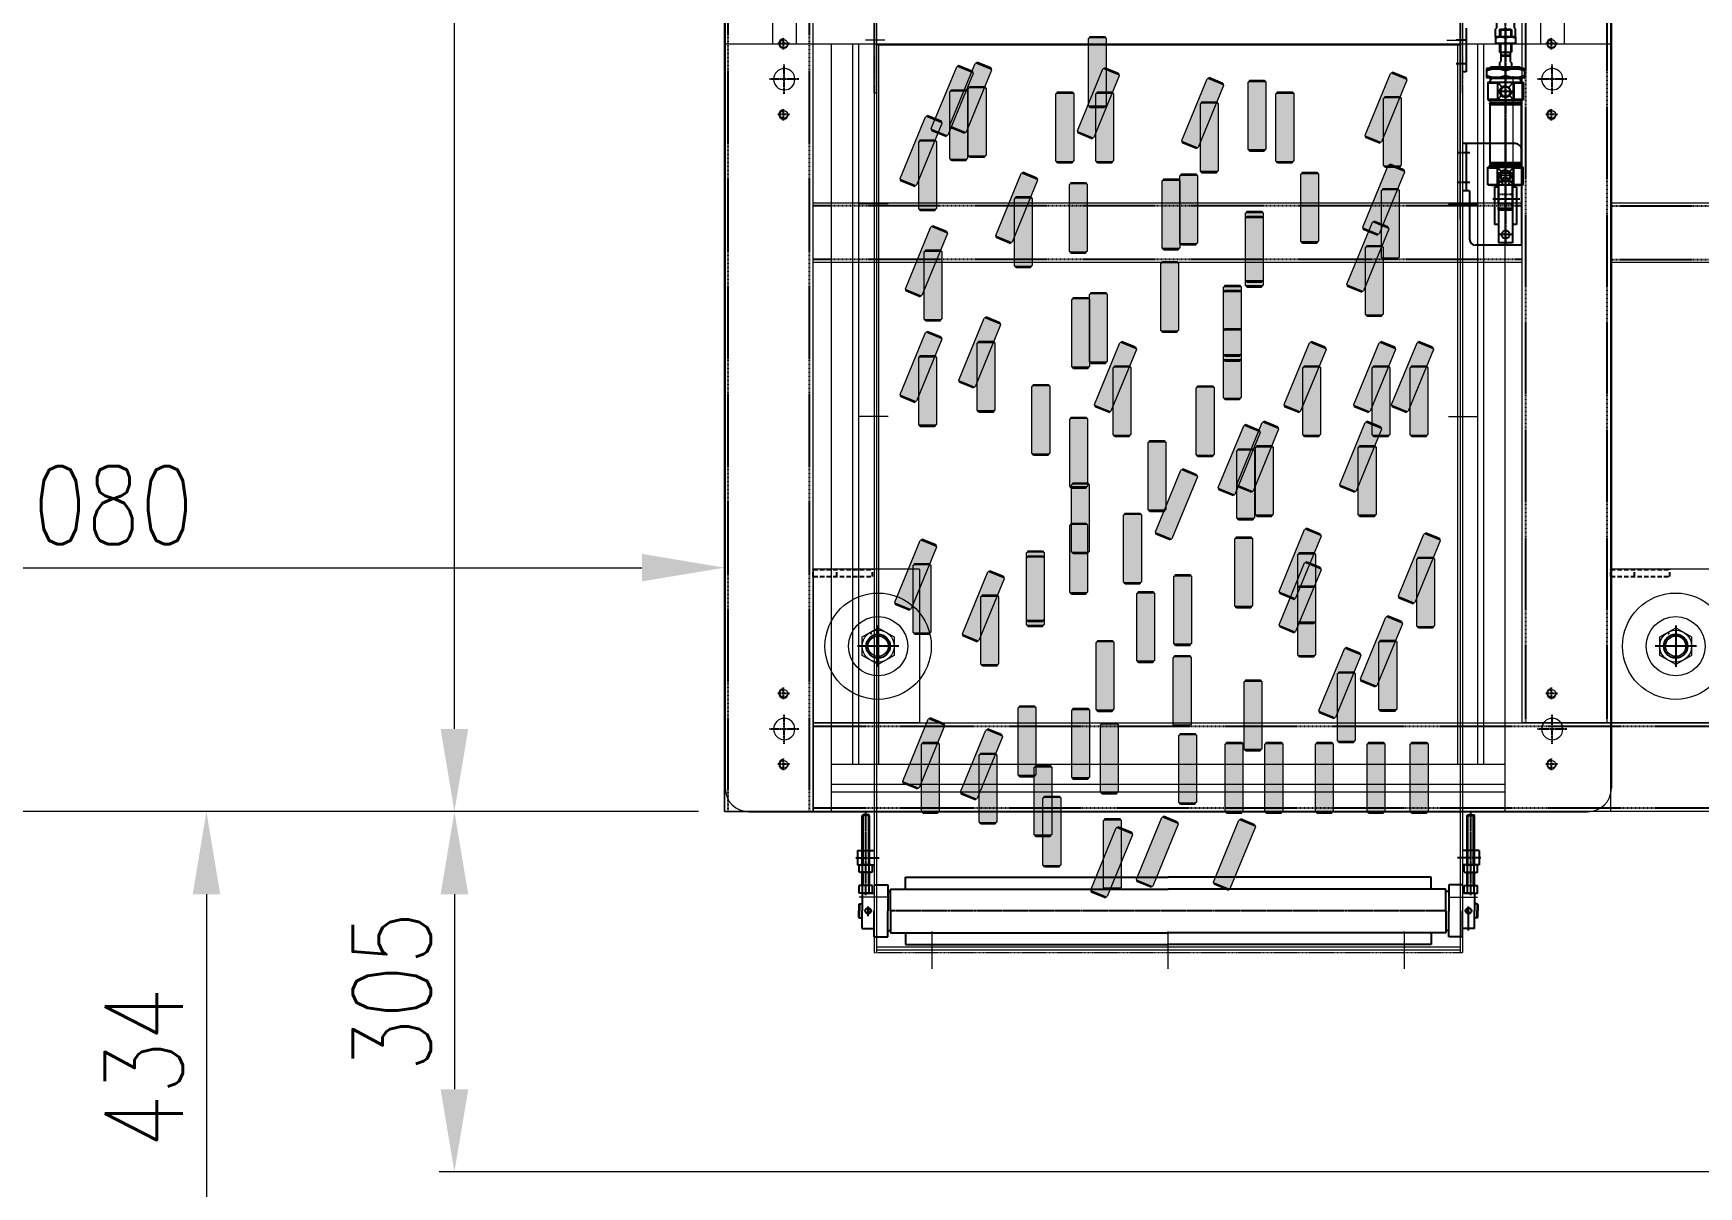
# Model space of a CAD drawing. Header units: millimetres. Extents: x -32759 to 129432, y 390 to 54305.
# Drawn here: x 9892 to 11302, y 23069 to 24046 of the extents above; entities that cross this region are included whole.
import ezdxf

# ---------------------------------------------------------------- set-up
doc = ezdxf.new("R2010")
doc.units = ezdxf.units.MM
for name, pattern in [('AM_ISO08W050', [18, 12, -1.5, 3, -1.5]), ('CENTER', [2, 1.25, -0.25, 0.25, -0.25]), ('HIDDEN', [0.375, 0.25, -0.125])]:
    doc.linetypes.add(name, pattern=pattern)
for name, color, linetype in [('3', 5, 'Continuous'), ('A', 232, 'Continuous'), ('BOM-UDEF', 3, 'Continuous'), ('CL', 1, 'CENTER'), ('H', 2, 'HIDDEN'), ('HL', 2, 'HIDDEN'), ('RD', 5, 'Continuous')]:
    doc.layers.add(name, color=color, linetype=linetype)
doc.layers.add('_BODY', color=7, linetype='Continuous', lineweight=13)
doc.styles.add('ROAMNS', font='romans.shx', dxfattribs={"width": 0.8, "bigfont": 'whgtxt.shx'})
doc.styles.get("Standard").update_dxf_attribs({"font": 'arial.ttf'})
doc.dimstyles.new('20 작은 한덕_도면칫수', dxfattribs={"dimscale": 20, "dimtxt": 3.3, "dimasz": 3.5, "dimexe": 0.65, "dimexo": 1.25, "dimgap": 1, "dimtad": 1, "dimdec": 0, "dimdsep": 46, "dimtxsty": 'ROAMNS', "dimcen": 0, "dimclrd": 7, "dimclre": 7, "dimclrt": 2, "dimadec": 0, "dimazin": 2, "dimtp": 0.1, "dimtm": 0.1, "dimtfac": 0.71, "dimtdec": 0, "dimtmove": 0, "dimatfit": 3, "dimfxl": 1, "dimlwd": -1, "dimlwe": -1, "dimarcsym": 1})
doc.dimstyles.new('AM_ISO$0', dxfattribs={"dimtxt": 3.5, "dimasz": 3.5, "dimexe": 1, "dimexo": 1, "dimgap": 1.5, "dimtad": 1, "dimdsep": 46, "dimtxsty": 'Standard', "dimcen": 0, "dimclrd": 256, "dimclre": 256, "dimclrt": 2, "dimadec": 0, "dimazin": 2, "dimtp": 0.1, "dimtm": 0.1, "dimtfac": 0.71, "dimtdec": 3, "dimtmove": 0, "dimatfit": 3, "dimfxl": 1, "dimlwd": -1, "dimlwe": -1, "dimarcsym": 1})

# ---------------------------------------------------------------- blocks, each defined once
blk = doc.blocks.new('*D1577')
at = {"color": 7, "linetype": 'ByBlock', "transparency": 16777216}
for p, q in [((258796.3, 136106.9), (258579.6, 136106.9)), ((258592.6, 136036.9), (258592.6, 135871.9)), ((260446.3, 135801.9), (258579.6, 135801.9))]:
    blk.add_line(p, q, dxfattribs=at)
at = {"color": 7, "transparency": 16777216}
for points in [[(258580.9, 136036.9), (258604.3, 136036.9), (258592.6, 136106.9)], [(258580.9, 135871.9), (258604.3, 135871.9), (258592.6, 135801.9)]]:
    blk.add_solid(points, dxfattribs=at)
at = {"layer": 'Defpoints', "color": 0, "transparency": 16777216}
for p in [(258821.3, 136106.9), (258592.6, 135801.9), (260471.3, 135801.9)]:
    blk.add_point(p, dxfattribs=at)
at = {"color": 2, "transparency": 16777216, "insert": (258539.6, 135954.4), "char_height": 66, "attachment_point": 5, "rotation": 90, "style": 'ROAMNS'}
blk.add_mtext('305', dxfattribs=at)
blk = doc.blocks.new('r6urtwtw')
at = {"ltscale": 0.5}
for p, q in [((208348.3, 30972.4), (205988.3, 30972.4)), ((205988.3, 30972.4), (205988.3, 30897.4)), ((205988.3, 30897.4), (208348.3, 30897.4))]:
    blk.add_line(p, q, dxfattribs=at)
at = {"layer": 'HL', "ltscale": 3}
for p, q in [((205988.3, 30969.4), (208348.3, 30969.4)), ((205988.3, 30900.4), (208348.3, 30900.4))]:
    blk.add_line(p, q, dxfattribs=at)
blk = doc.blocks.new('rtuyawda')
at = {"ltscale": 0.5}
for p, q in [((202390.4, 31563.9), (202390.4, 31638.9)), ((202390.4, 31638.9), (204600.4, 31638.9)), ((204600.4, 31563.9), (202390.4, 31563.9))]:
    blk.add_line(p, q, dxfattribs=at)
at = {"layer": 'HL', "ltscale": 3}
for p, q in [((202390.4, 31635.9), (204600.4, 31635.9)), ((202390.4, 31566.9), (204600.4, 31566.9))]:
    blk.add_line(p, q, dxfattribs=at)
blk = doc.blocks.new('teewt')
at = {"ltscale": 0.5}
for p, q in [((202240.4, 31739.6), (203815.4, 31739.6)), ((203815.4, 31664.6), (203815.4, 31739.6)), ((203815.4, 31664.6), (202240.4, 31664.6))]:
    blk.add_line(p, q, dxfattribs=at)
at = {"layer": 'HL', "ltscale": 3}
for p, q in [((202240.4, 31736.6), (203815.4, 31736.6)), ((202240.4, 31667.6), (203815.4, 31667.6))]:
    blk.add_line(p, q, dxfattribs=at)
blk = doc.blocks.new('5ysrgsds')
at = {"color": 1, "linetype": 'AM_ISO08W050'}
for p, q in [((32769.2, -91740.6), (32769.2, -91764.6)), ((32757.2, -91752.6), (32781.2, -91752.6))]:
    blk.add_line(p, q, dxfattribs=at)
at = {"color": 3}
blk.add_circle((32769.2, -91752.6), 8.65, dxfattribs=at)
at = {"color": 1}
blk.add_arc((32769.2, -91752.6), 10, 270, 180, dxfattribs=at)
blk = doc.blocks.new('turwt')
at = {"color": 3}
for p, q in [((209511.7, 17710.9), (209421.7, 17710.9)), ((209421.7, 17710.9), (209421.7, 17580.9)), ((209511.7, 17710.9), (209511.7, 17580.9)), ((209511.7, 17580.9), (209421.7, 17580.9))]:
    blk.add_line(p, q, dxfattribs=at)
blk.add_blockref('5ysrgsds', (176707.5, 109398.5), dxfattribs=at)
blk = doc.blocks.new('6erwt')
at = {"layer": 'H', "ltscale": 15}
for p, q in [((209895, 17670.6), (209895, 17676.6)), ((209895, 17676.6), (209945, 17676.6)), ((209915, 17670.6), (209915, 17676.6)), ((209945, 17670.6), (209945, 17676.6)), ((209895, 17670.6), (209945, 17670.6))]:
    blk.add_line(p, q, dxfattribs=at)
blk = doc.blocks.new('HS_BOM', base_point=(-3113.6, 16316.3))
at = {"layer": 'BOM-UDEF'}
blk.add_circle((-3113.6, 16316.3), 0.25, dxfattribs=at)
blk = doc.blocks.new('rtwewqq')
for p, q in [((210379.6, 17407.1), (210387.4, 17420.6)), ((210387.4, 17420.6), (210403, 17420.6)), ((210403, 17420.6), (210410.8, 17407.1)), ((210387.4, 17393.6), (210379.6, 17407.1)), ((210403, 17393.6), (210387.4, 17393.6)), ((210410.8, 17407.1), (210403, 17393.6))]:
    blk.add_line(p, q)
for radius in [45, 25, 13.5, 8.56]:
    blk.add_circle((210395.2, 17407.1), radius)
at = {"layer": 'CL'}
for p, q in [((210395.2, 17389.5), (210395.2, 17424.6)), ((210412.8, 17407.1), (210377.6, 17407.1))]:
    blk.add_line(p, q, dxfattribs=at)
at = {"layer": 'RD'}
blk.add_circle((210395.2, 17407.1), 10, dxfattribs=at)
at = {"layer": 'BOM-UDEF', "extrusion": (0, 0, -1), "zscale": -1, "rotation": 89.98150622363191}
blk.add_blockref('HS_BOM', (-210406, 17413.1), dxfattribs=at)
blk = doc.blocks.new('rtyewe')
at = {"color": 0, "rotation": 270}
for name, p in [('turwt', (193448.5, 226883.7)), ('6erwt', (193482.7, 227357))]:
    blk.add_blockref(name, p, dxfattribs=at)
at = {"color": 0}
blk.add_blockref('rtwewqq', (699.1, 0), dxfattribs=at)
blk = doc.blocks.new('6WRR')
at = {"ltscale": 0.5}
for p, q in [((212221.5, 14888.7), (211796.5, 14888.7)), ((211796.5, 14888.7), (211796.5, 14838.7)), ((212221.5, 14888.7), (212221.5, 14838.7)), ((211796.5, 14838.7), (212221.5, 14838.7))]:
    blk.add_line(p, q, dxfattribs=at)
at = {"layer": 'HL', "ltscale": 3}
for p, q in [((211796.5, 14886.4), (212221.5, 14886.4)), ((211796.5, 14841), (212221.5, 14841))]:
    blk.add_line(p, q, dxfattribs=at)
blk = doc.blocks.new('673235235')
at = {"ltscale": 0.5}
for p, q in [((214856.5, 14888.7), (214256.5, 14888.7)), ((214256.5, 14888.7), (214256.5, 14838.7)), ((214856.5, 14888.7), (214856.5, 14838.7)), ((214256.5, 14838.7), (214856.5, 14838.7))]:
    blk.add_line(p, q, dxfattribs=at)
at = {"layer": 'HL', "ltscale": 3}
for p, q in [((214256.5, 14886.4), (214856.5, 14886.4)), ((214256.5, 14841), (214856.5, 14841))]:
    blk.add_line(p, q, dxfattribs=at)
blk = doc.blocks.new('78544')
at = {"color": 0}
for name, p in [('r6urtwtw', (-16069, -6753.3)), ('rtyewe', (-21035, 6682)), ('rtuyawda', (-12396.1, -8094.9)), ('rtyewe', (-21035, 6007))]:
    blk.add_blockref(name, p, dxfattribs=at)
at = {"color": 0, "rotation": 90}
blk.add_blockref('teewt', (221658.9, -179671.3), dxfattribs=at)
for name, p, rotation in [('673235235', (205273, -190712.5), 90), ('6WRR', (175545.6, 235265.6), 270)]:
    blk.add_blockref(name, p, dxfattribs=dict(rotation=rotation))
blk = doc.blocks.new('erthr')
at = {"ltscale": 0.5}
blk.add_circle((295431.2, 20365.3), 3.32, dxfattribs=at)
at = {"color": 1, "ltscale": 0.5}
blk.add_arc((295431.2, 20365.3), 4, 270, 180, dxfattribs=at)
at = {"layer": 'CL', "ltscale": 0.5}
for p, q in [((295431.2, 20370.3), (295431.2, 20360.3)), ((295426.2, 20365.3), (295436.2, 20365.3))]:
    blk.add_line(p, q, dxfattribs=at)
blk = doc.blocks.new('RUSEERT')
at = {"ltscale": 0.5}
for p, q in [((202240.4, 24105.6), (202240.4, 24855.6)), ((202240.4, 24855.6), (203760.4, 24855.6)), ((203760.4, 24105.6), (203760.4, 24855.6)), ((202240.4, 24105.6), (203760.4, 24105.6))]:
    blk.add_line(p, q, dxfattribs=at)
at = {"rotation": 90}
for p in [(222645.7, -270625.5), (222705.7, -270625.5), (223195.7, -270625.5), (223255.7, -270625.5), (223995.7, -270625.5), (224055.7, -270625.5), (222645.7, -271275.5), (222705.7, -271275.5), (223195.7, -271275.5), (223255.7, -271275.5), (223995.7, -271275.5), (224055.7, -271275.5)]:
    blk.add_blockref('erthr', p, dxfattribs=at)
blk = doc.blocks.new('57ERWE')
blk.add_blockref('RUSEERT', (0, 0))
blk = doc.blocks.new('yuorturu')
at = {"ltscale": 0.5}
blk.add_circle((367214.6, 40321.1), 9, dxfattribs=at)
at = {"layer": 'CL', "ltscale": 0.5}
for p, q in [((367214.6, 40333.6), (367214.6, 40308.7)), ((367202.1, 40321.1), (367227, 40321.1))]:
    blk.add_line(p, q, dxfattribs=at)
blk = doc.blocks.new('QWNFD')
at = {"ltscale": 0.1, "true_color": 0x6c0707}
h = blk.add_hatch(color=16, dxfattribs=at)
h.dxf.hatch_style = 1
h.paths.add_polyline_path([(15918.7, 10675.6), (15917, 10674.2), (15917, 10662), (15918.7, 10660.6)])
h = blk.add_hatch(color=16, dxfattribs=at)
h.dxf.hatch_style = 1
h.paths.add_polyline_path([(15975.3, 10660.6), (15975.3, 10675.6), (15918.7, 10675.6), (15918.7, 10660.6)])
h = blk.add_hatch(color=16, dxfattribs=at)
h.dxf.hatch_style = 1
h.paths.add_polyline_path([(15975.3, 10660.6), (15977, 10662), (15977, 10674.2), (15975.3, 10675.6)])
at = {"color": 1, "ltscale": 0.1}
for p, q in [((15917, 10674.2), (15918.7, 10675.6)), ((15917, 10662), (15917, 10674.2)), ((15918.7, 10675.6), (15975.3, 10675.6)), ((15977, 10674.2), (15975.3, 10675.6)), ((15977, 10662), (15977, 10674.2)), ((15917, 10662), (15918.7, 10660.6)), ((15975.3, 10660.6), (15918.7, 10660.6)), ((15977, 10662), (15975.3, 10660.6))]:
    blk.add_line(p, q, dxfattribs=at)
blk = doc.blocks.new('A$C756A3D8F')
at = {"layer": 'A', "color": 7, "linetype": 'CENTER'}
for p, q in [((0, 5.8), (70.5, 5.8)), ((18.6, 5.8), (26.4, 5.8))]:
    blk.add_line(p, q, dxfattribs=at)
at = {"layer": 'A', "color": 7, "linetype": 'ByBlock'}
for p, q in [((1.7, 10.1), (1.7, 1.4)), ((2.1, 11.5), (8.1, 11.5)), ((2.1, 8.7), (8.1, 8.7)), ((2.1, 2.9), (8.1, 2.9)), ((8.1, 11.5), (8.1, 0)), ((8.1, 8.8), (19.3, 8.8)), ((8.1, 2.8), (19.3, 2.8)), ((19.3, 10.1), (19.3, 1.4)), ((19.7, 11.5), (25.3, 11.5)), ((19.7, 8.7), (25.3, 8.7)), ((19.7, 2.9), (25.3, 2.9)), ((25.7, 10.1), (25.7, 1.4)), ((25.7, 8.8), (67.5, 8.8)), ((25.7, 8.7), (25.7, 8.7)), ((25.7, 2.9), (25.7, 2.9)), ((25.7, 2.8), (67.5, 2.8)), ((67.5, 8.8), (67.5, 2.8)), ((67.5, 8.8), (68.1, 8.2)), ((68.1, 3.4), (67.5, 2.8)), ((68.1, 8.2), (68.1, 3.4)), ((2.1, 0), (8.1, 0)), ((19.7, 0), (25.3, 0))]:
    blk.add_line(p, q, dxfattribs=at)
at = {"layer": 'A', "color": 1, "linetype": 'ByBlock'}
for p, q in [((8.1, 8.2), (19.3, 8.2)), ((8.1, 3.4), (19.3, 3.4)), ((25.7, 8.2), (68.1, 8.2)), ((25.7, 3.4), (68.1, 3.4))]:
    blk.add_line(p, q, dxfattribs=at)
at = {"layer": 'A', "color": 7, "linetype": 'ByBlock'}
for centre, radius, start, end in [((4.4, 10.1), 2.71, 147.8547, 212.1453), ((11.9, 5.8), 10.2, 163.6048, 196.3952), ((4.4, 1.4), 2.71, 147.8547, 212.1453), ((22, 10.1), 2.71, 147.8547, 212.1453), ((29.5, 5.8), 10.2, 163.6048, 196.3952), ((22, 1.4), 2.71, 147.8547, 212.1453), ((23, 10.1), 2.71, 327.8547, 32.1453), ((15.5, 5.8), 10.2, 343.6048, 16.3952), ((23, 1.4), 2.71, 327.8547, 32.1453)]:
    blk.add_arc(centre, radius, start, end, dxfattribs=at)
blk = doc.blocks.new('A$C62B8661E')
at = {"layer": 'A', "color": 7, "linetype": 'ByBlock'}
for p, q in [((5, 18.7), (11.5, 18.7)), ((5, 1.7), (5, 18.7)), ((11.5, 18.7), (11.5, 18.7)), ((12.5, 17.7), (35, 17.7)), ((38.6, 15.2), (35, 17.7)), ((38.6, 15.2), (39.3, 15.2)), ((39.5, 15.4), (61, 15.4)), ((40.8, 17.2), (55.1, 17.2)), ((61, 4.9), (61, 15.4)), ((5, 1.7), (11.5, 1.7)), ((11.5, 1.7), (11.5, 1.7)), ((12.5, 2.7), (35, 2.7)), ((38.6, 5.2), (35, 2.7)), ((38.6, 5.2), (39.3, 5.2)), ((39.5, 4.9), (61, 4.9)), ((40.8, 3.2), (55.1, 3.2))]:
    blk.add_line(p, q, dxfattribs=at)
at = {"layer": 'A', "color": 7, "linetype": 'CENTER'}
for p, q in [((48, 0), (48, 19.8)), ((0, 10.2), (63.1, 10.2))]:
    blk.add_line(p, q, dxfattribs=at)
at = {"layer": 'A', "color": 7, "linetype": 'ByBlock'}
for centre, radius, start, end in [((12.5, 18.7), 1, 180, 270), ((48, 10.2), 10, 135.573, 150), ((48, 10.2), 10, 31.6682, 44.427), ((12.5, 1.7), 1, 90, 180), ((48, 10.2), 10, 210, 224.427), ((48, 10.2), 10, 315.573, 328.3318)]:
    blk.add_arc(centre, radius, start, end, dxfattribs=at)
blk = doc.blocks.new('A$C344D1F6D')
for p, q in [((34, 29), (33, 28)), ((34, 29), (34.4, 29)), ((34, 29), (34, 3)), ((34.4, 31.5), (34.7, 32)), ((34.4, 0.5), (34.4, 31.5)), ((34.7, 32), (42.1, 32)), ((42.4, 31.5), (42.1, 32)), ((42.4, 0.5), (42.4, 31.5)), ((42.4, 29), (45.5, 29)), ((42.8, 3), (42.8, 29)), ((46, 31), (46, 1)), ((46.5, 31), (46.5, 22.9)), ((60.5, 31), (60.5, 22.9)), ((61, 31), (61, 1)), ((62.4, 29.3), (62.8, 28.4)), ((62.8, 28.4), (63.7, 29.3)), ((62.8, 28.4), (62.8, 3.7)), ((64.4, 29.3), (63.7, 29.3)), ((63.7, 29.3), (63.7, 2.7)), ((65, 29.3), (64.4, 28.7)), ((64.4, 29.3), (64.4, 2.7)), ((65, 29.3), (65, 2.7)), ((114, 29.3), (114.6, 28.7)), ((114, 29.3), (114, 2.7)), ((114.6, 29.3), (115.2, 29.3)), ((114.6, 29.3), (114.6, 2.7)), ((116.2, 28.4), (115.2, 29.3)), ((115.2, 29.3), (115.2, 2.7)), ((116.6, 29.3), (116.2, 28.4)), ((116.2, 28.4), (116.2, 3.7)), ((118, 31), (118, 1)), ((118.5, 31), (118.5, 22.9)), ((132.5, 31), (132.5, 22.9)), ((133, 31), (133, 1)), ((1.6, 21), (1, 20.4)), ((1, 20.4), (1, 11.6)), ((1.6, 21), (7.5, 21)), ((1.6, 21), (1.6, 11)), ((7.5, 24.3), (7.7, 24.5)), ((7.5, 7.8), (7.5, 24.3)), ((7.7, 24.5), (13.4, 24.5)), ((8.4, 16), (12.6, 16)), ((13.5, 24.3), (13.4, 24.5)), ((13.5, 7.8), (13.5, 24.3)), ((13.5, 21), (20.5, 21)), ((20.5, 21), (20.5, 11)), ((20.5, 20), (28.5, 20)), ((23, 20), (23, 12)), ((24, 12), (24, 20)), ((29.5, 21), (28.5, 20)), ((33, 28), (33, 4)), ((36.1, 16), (40.7, 16)), ((46.5, 22.9), (46, 22.8)), ((46.5, 22.9), (60.5, 22.9)), ((60.5, 22.9), (61, 22.8)), ((118.5, 22.9), (118, 22.8)), ((132.5, 22.9), (118.5, 22.9)), ((132.5, 22.9), (133, 22.8)), ((133, 28), (133.5, 28)), ((133.5, 22), (133.5, 28)), ((152.5, 22), (152.5, 10)), ((154, 22), (154, 10)), ((1, 11.6), (1.6, 11)), ((1.6, 11), (7.5, 11)), ((7.5, 7.8), (7.7, 7.5)), ((7.7, 7.5), (13.4, 7.5)), ((13.5, 7.8), (13.4, 7.5)), ((13.5, 11), (20.5, 11)), ((20.5, 12), (28.5, 12)), ((28.5, 12), (29.5, 11)), ((33, 4), (34, 3)), ((34, 3), (34.4, 3)), ((34.4, 0.5), (34.7, 0)), ((34.7, 0), (42.1, 0)), ((42.4, 0.5), (42.1, 0)), ((42.4, 3), (45.5, 3)), ((46.5, 9.1), (46, 9.2)), ((46.5, 9.1), (46.5, 1)), ((46.5, 9.1), (60.5, 9.1)), ((60.5, 9.1), (61, 9.2)), ((60.5, 9.1), (60.5, 1)), ((62.4, 2.7), (62.8, 3.7)), ((62.8, 3.7), (63.7, 2.7)), ((64.4, 2.7), (63.7, 2.7)), ((65, 2.7), (64.4, 3.3)), ((114, 2.7), (114.6, 3.3)), ((114.6, 2.7), (115.2, 2.7)), ((116.2, 3.7), (115.2, 2.7)), ((116.6, 2.7), (116.2, 3.7)), ((118.5, 9.1), (118, 9.2)), ((118.5, 9.1), (118.5, 1)), ((132.5, 9.1), (118.5, 9.1)), ((132.5, 9.1), (133, 9.2)), ((132.5, 9.1), (132.5, 1)), ((133, 4), (133.5, 4)), ((133.5, 4), (133.5, 10))]:
    blk.add_line(p, q)
at = {"color": 2}
for p, q in [((44.5, 29), (42.8, 28)), ((1, 20.4), (7.5, 20.4)), ((13.5, 20.4), (20.5, 20.4)), ((33, 28), (34.4, 28)), ((42.4, 28), (42.8, 28)), ((1, 11.6), (7.5, 11.6)), ((13.5, 11.6), (20.5, 11.6)), ((33, 4), (34.4, 4)), ((42.4, 4), (42.8, 4)), ((44.5, 3), (42.8, 4))]:
    blk.add_line(p, q, dxfattribs=at)
at = {"linetype": 'Continuous'}
for p, q in [((46, 31), (61, 31)), ((61.9, 29.6), (61, 29.4)), ((117.1, 29.6), (118, 29.4)), ((133, 31), (118, 31)), ((154, 22), (133.5, 22)), ((46, 1), (61, 1)), ((61.9, 2.4), (61, 2.7)), ((117.1, 2.4), (118, 2.7)), ((133, 1), (118, 1)), ((154, 10), (133.5, 10))]:
    blk.add_line(p, q, dxfattribs=at)
at = {"color": 1}
for p, q in [((46, 22.8), (50.6, 18.6)), ((61, 22.8), (56.9, 19.1)), ((118, 22.8), (122.1, 19.1)), ((133, 22.8), (128.4, 18.6)), ((50.6, 13.4), (46, 9.2)), ((56.9, 12.9), (61, 9.2)), ((122.1, 12.9), (118, 9.2)), ((128.4, 13.4), (133, 9.2))]:
    blk.add_line(p, q, dxfattribs=at)
at = {"color": 2, "linetype": 'CENTER'}
for p, q in [((54, 9.1), (54, 22.9)), ((125, 9.1), (125, 22.9)), ((145, 8), (145, 24))]:
    blk.add_line(p, q, dxfattribs=at)
at = {"color": 3, "linetype": 'HIDDEN'}
for p, q in [((141, 10), (141, 22)), ((149, 10), (149, 22))]:
    blk.add_line(p, q, dxfattribs=at)
for centre in [(54, 16), (125, 16)]:
    blk.add_circle(centre, 4.25)
for centre, radius, start, end in [((57.8, 24), 23.1, 159.7438, 200.2562), ((19, 24), 23.1, 339.7438, 20.2562), ((45.5, 29.5), 0.5, 270, 0), ((19.9, 20.3), 12.3, 159.7438, 200.2562), ((19.9, 11.8), 12.3, 159.7438, 200.2562), ((1.1, 20.3), 12.3, 339.7438, 20.2562), ((1.1, 11.8), 12.3, 339.7438, 20.2562), ((57.8, 8), 23.1, 159.7438, 200.2562), ((19, 8), 23.1, 339.7438, 20.2562), ((45.5, 2.5), 0.5, 0, 90)]:
    blk.add_arc(centre, radius, start, end)
at = {"linetype": 'Continuous'}
for centre, start, end in [((61.9, 29.1), 25.3482, 94.2914), ((117.1, 29.1), 85.7086, 154.6518), ((61.9, 2.9), 265.7086, 334.6518), ((117.1, 2.9), 205.3482, 274.2914)]:
    blk.add_arc(centre, 0.5, start, end, dxfattribs=at)
at = {"color": 2, "linetype": 'Continuous'}
for centre in [(54, 16), (125, 16)]:
    blk.add_arc(centre, 4.86, 260, 190, dxfattribs=at)
at = {"layer": 'A', "color": 3, "linetype": 'ByBlock'}
for p, q in [((65, 29.3), (114, 29.3)), ((29.5, 21), (33, 21)), ((29.5, 11), (33, 11)), ((65, 2.7), (114, 2.7))]:
    blk.add_line(p, q, dxfattribs=at)
at = {"layer": 'A', "color": 2, "linetype": 'CENTER'}
blk.add_line((0, 16), (155, 16), dxfattribs=at)
blk = doc.blocks.new('A$C1FF0725D')
at = {"layer": 'A', "color": 3, "linetype": 'ByBlock'}
for p, q in [((61.1, 18.2), (2.1, 18.2)), ((2.1, 6.2), (2.1, 18.2)), ((49.1, 21.4), (17.6, 21.4)), ((17.6, 18.2), (17.6, 21.4)), ((49.1, 18.2), (49.1, 21.4)), ((61.1, 6.2), (61.1, 18.2)), ((61.1, 6.2), (2.1, 6.2)), ((17.6, 3), (17.6, 6.2)), ((49.1, 3), (17.6, 3)), ((49.1, 3), (49.1, 6.2))]:
    blk.add_line(p, q, dxfattribs=at)
at = {"layer": 'A', "color": 1, "linetype": 'CENTER'}
for p, q in [((9.1, 6.2), (9.1, 18.2)), ((39.1, 0), (39.1, 23)), ((54.1, 6.2), (54.1, 18.2)), ((63, 12.2), (0, 12.2))]:
    blk.add_line(p, q, dxfattribs=at)
at = {"layer": 'A', "color": 3, "linetype": 'ByBlock'}
for centre in [(9.1, 12.2), (54.1, 12.2)]:
    blk.add_circle(centre, 3.4, dxfattribs=at)
blk = doc.blocks.new('12BGBF')
at = {"color": 6, "lineweight": -2}
for p, q in [((54115.4, 2334.3), (53994.5, 2334.3)), ((53952.6, 2289.3), (54115.4, 2289.3))]:
    blk.add_line(p, q, dxfattribs=at)
at = {"color": 1}
for p, q in [((54102.4, 2279.5), (54102.4, 2304.1)), ((54282.4, 2279.5), (54282.4, 2304.1)), ((54689.3, 2279.5), (54689.3, 2304.1)), ((54750, 2242.5), (54718.4, 2242.5)), ((54750, 2042.5), (54718.4, 2042.5)), ((54750, 1842.5), (54718.4, 1842.5)), ((54102.4, 1805.5), (54102.4, 1780.9)), ((54282.4, 1805.5), (54282.4, 1780.9)), ((54689.3, 1805.5), (54689.3, 1780.9))]:
    blk.add_line(p, q, dxfattribs=at)
at = {"color": 2, "linetype": 'HIDDEN', "lineweight": -2}
for p, q in [((53903, 2291.5), (54509.3, 2291.5)), ((54736.2, 1793.5), (54736.2, 2291.5)), ((53903, 1793.5), (54509.3, 1793.5))]:
    blk.add_line(p, q, dxfattribs=at)
at = {"color": 0, "lineweight": -2}
for p, q in [((53903, 2289.5), (54507.3, 2289.5)), ((53968.1, 2289.3), (53968.1, 1795.5)), ((54002.6, 2289.5), (54736.2, 2289.5)), ((54729.4, 1820), (54729.4, 2265)), ((53903, 1795.5), (54507.3, 1795.5)), ((54002.6, 1795.5), (54736.2, 1795.5)), ((54008.6, 1793.5), (54008.6, 1795.5))]:
    blk.add_line(p, q, dxfattribs=at)
at = {"lineweight": -2}
for p, q in [((54008.6, 2291.5), (53905, 2291.5)), ((54008.6, 2289.5), (53905, 2289.5)), ((54734.2, 2289.5), (54734.2, 1795.5)), ((54008.6, 1795.5), (53905, 1795.5)), ((54008.6, 1793.5), (53905, 1793.5))]:
    blk.add_line(p, q, dxfattribs=at)
at = {"color": 1, "lineweight": -2}
for p, q in [((53964, 2278.3), (53964, 2294.5)), ((53964, 1802.5), (53964, 1786.3))]:
    blk.add_line(p, q, dxfattribs=at)
at = {"color": 2, "lineweight": -2}
for p, q in [((54002.6, 2291.5), (54736.2, 2291.5)), ((54731.4, 1795.5), (54731.4, 2289.5)), ((54002.6, 1793.5), (54736.2, 1793.5))]:
    blk.add_line(p, q, dxfattribs=at)
at = {"layer": '3', "color": 3, "linetype": 'ByBlock'}
for p, q in [((54056.5, 2341.5), (54137.5, 2341.5)), ((54649.9, 2305.5), (54661.9, 2305.5)), ((54685.9, 2301.5), (54700.9, 2301.5)), ((54685.9, 2301.5), (54685.9, 2291.5)), ((54695.4, 2304.5), (54694.9, 2304)), ((54694.9, 2304), (54700.9, 2304)), ((54694.9, 2304), (54694.9, 2301.5)), ((54695.4, 2304.5), (54700.9, 2304.5)), ((54706.4, 2304.5), (54700.9, 2304.5)), ((54706.9, 2304), (54700.9, 2304)), ((54715.9, 2301.5), (54700.9, 2301.5)), ((54706.4, 2304.5), (54706.9, 2304)), ((54706.9, 2304), (54706.9, 2301.5)), ((54715.9, 2301.5), (54715.9, 2291.5)), ((53953.9, 2294.7), (53990.7, 2294.7)), ((53990.7, 2294.7), (53990.7, 2291.5)), ((54051.5, 2294.7), (54091.5, 2294.7)), ((54091.5, 2297.5), (54132.5, 2297.5)), ((54678.9, 2291.5), (54678.9, 2280)), ((54722.9, 2291.5), (54700.9, 2291.5)), ((54722.9, 2291.5), (54722.9, 2280)), ((54678.9, 2280), (54700.9, 2280)), ((54684.4, 2280), (54684.4, 2277.5)), ((54722.9, 2280), (54700.9, 2280)), ((54717.4, 2280), (54717.4, 2277.5)), ((54678.9, 1805), (54700.9, 1805)), ((54678.9, 1793.5), (54678.9, 1805)), ((54684.4, 1805), (54684.4, 1807.5)), ((54722.9, 1805), (54700.9, 1805)), ((54717.4, 1805), (54717.4, 1807.5)), ((54722.9, 1793.5), (54722.9, 1805)), ((54685.9, 1783.5), (54685.9, 1793.5)), ((54722.9, 1793.5), (54700.9, 1793.5)), ((54715.9, 1783.5), (54715.9, 1793.5)), ((54649.9, 1779.5), (54661.9, 1779.5)), ((54685.9, 1783.5), (54700.9, 1783.5)), ((54694.9, 1781), (54694.9, 1783.5)), ((54694.9, 1781), (54700.9, 1781)), ((54695.4, 1780.5), (54694.9, 1781)), ((54695.4, 1780.5), (54700.9, 1780.5)), ((54715.9, 1783.5), (54700.9, 1783.5)), ((54706.9, 1781), (54700.9, 1781)), ((54706.4, 1780.5), (54700.9, 1780.5)), ((54706.4, 1780.5), (54706.9, 1781)), ((54706.9, 1781), (54706.9, 1783.5))]:
    blk.add_line(p, q, dxfattribs=at)
at = {"layer": '3', "color": 1, "linetype": 'CENTER'}
for p, q in [((53963.7, 2286), (53963.7, 2295.5)), ((53983.7, 2286), (53983.7, 2295.5)), ((54717.4, 2296.5), (54697.2, 2296.5)), ((54700.9, 2277.5), (54700.9, 1807.5)), ((54705.4, 1788.5), (54697.2, 1788.5))]:
    blk.add_line(p, q, dxfattribs=at)
at = {"layer": '3', "color": 2, "linetype": 'ByBlock'}
for p, q in [((54682.4, 2277.5), (54682.4, 2042.5)), ((54700.9, 2277.5), (54682.4, 2277.5)), ((54700.9, 2277.5), (54719.4, 2277.5)), ((54719.4, 2277.5), (54719.4, 2042.5)), ((54682.4, 2265), (54672.4, 2265)), ((54672.4, 2265), (54672.4, 2042.5)), ((54719.4, 2265), (54729.4, 2265)), ((54729.4, 2265), (54729.4, 2042.5)), ((54672.4, 1820), (54672.4, 2042.5)), ((54682.4, 1807.5), (54682.4, 2042.5)), ((54719.4, 1807.5), (54719.4, 2042.5)), ((54729.4, 1820), (54729.4, 2042.5)), ((54682.4, 1820), (54672.4, 1820)), ((54719.4, 1820), (54729.4, 1820)), ((54700.9, 1807.5), (54682.4, 1807.5)), ((54700.9, 1807.5), (54719.4, 1807.5))]:
    blk.add_line(p, q, dxfattribs=at)
at = {"layer": '3', "color": 7, "linetype": 'ByBlock'}
for centre in [(54700.9, 2296.5), (54700.9, 1788.5)]:
    blk.add_circle(centre, 2.5, dxfattribs=at)
for centre, start, end in [((54700.9, 2296.5), 165.4291, 70.264), ((54700.9, 1788.5), 289.736, 194.5709)]:
    blk.add_arc(centre, 2, start, end, dxfattribs=at)
at = {"layer": 'A', "color": 3, "linetype": 'ByBlock'}
for p, q in [((54137.5, 2341.5), (54137.5, 2302.5)), ((54051.5, 2336.5), (54051.5, 2291.5)), ((54649.9, 2305.5), (54649.9, 2291.5)), ((54661.9, 2305.5), (54661.9, 2291.5)), ((54091.5, 2297.5), (54091.5, 2291.5)), ((54649.9, 1779.5), (54649.9, 1793.5)), ((54661.9, 1779.5), (54661.9, 1793.5))]:
    blk.add_line(p, q, dxfattribs=at)
at = {"layer": 'A', "color": 1, "linetype": 'CENTER'}
for p, q in [((54059, 2287), (54059, 2297.8)), ((54084, 2287), (54084, 2297.7)), ((54655.9, 2307), (54655.9, 2287)), ((54655.9, 1778), (54655.9, 1798))]:
    blk.add_line(p, q, dxfattribs=at)
at = {"layer": 'A', "color": 3, "linetype": 'ByBlock'}
for centre, start, end in [((54056.5, 2336.5), 90, 180), ((54132.5, 2302.5), 270, 0)]:
    blk.add_arc(centre, 5, start, end, dxfattribs=at)
at = {"layer": 'A', "color": 3, "linetype": 'ByBlock', "extrusion": (0, 0, -1), "zscale": -1, "rotation": 180}
blk.add_blockref('A$C344D1F6D', (-53953.5, 2343.9), dxfattribs=at)
at = {"layer": 'A', "color": 3, "linetype": 'ByBlock', "rotation": 180}
for name, p in [('A$C1FF0725D', (54137.6, 2340.1)), ('A$C62B8661E', (53966, 2338.1)), ('A$C756A3D8F', (54687.6, 2304.3))]:
    blk.add_blockref(name, p, dxfattribs=at)
at = {"layer": 'A', "color": 3, "linetype": 'ByBlock', "extrusion": (0, 0, -1), "zscale": -1}
blk.add_blockref('A$C756A3D8F', (-54687.6, 1780.7), dxfattribs=at)
blk = doc.blocks.new('6y45wr')
at = {"ltscale": 0.1}
for p, q in [((202287.4, 31355.5), (200887.4, 31355.5)), ((200867.4, 31335.5), (200867.4, 30625.5)), ((202287.4, 30605.5), (200887.4, 30605.5))]:
    blk.add_line(p, q, dxfattribs=at)
at = {"color": 134}
for p, q in [((201517.4, 31355.5), (201517.4, 30605.5)), ((202267.4, 31355.5), (201517.4, 31355.5)), ((202267.4, 31295.5), (201517.4, 31295.5)), ((200867.4, 31265.5), (201517.4, 31265.5)), ((200884.4, 31265.5), (200884.4, 30695.5)), ((200890.4, 30695.5), (200890.4, 31265.5)), ((200907.4, 30695.5), (200907.4, 31265.5)), ((200907.4, 31247.5), (201517.4, 31247.5)), ((200907.4, 31242.5), (201517.4, 31242.5)), ((200907.4, 31225.5), (201517.4, 31225.5)), ((200907.4, 30735.5), (201517.4, 30735.5)), ((200907.4, 30718.5), (201517.4, 30718.5)), ((200907.4, 30713.5), (201517.4, 30713.5)), ((200867.4, 30695.5), (201517.4, 30695.5)), ((202267.4, 30665.5), (201517.4, 30665.5)), ((202267.4, 30605.5), (201517.4, 30605.5))]:
    blk.add_line(p, q, dxfattribs=at)
at = {"color": 2}
for p, q in [((202267.4, 31315.5), (201517.4, 31315.5)), ((202106.4, 30645.5), (201517.4, 30645.5))]:
    blk.add_line(p, q, dxfattribs=at)
at = {"color": 4}
blk.add_line((202257.4, 30605.5), (201517.4, 30605.5), dxfattribs=at)
at = {"ltscale": 0.1}
for centre, start, end in [((200887.4, 31335.5, 0), 90, 180), ((200887.4, 30625.5, 0), 180, 270)]:
    blk.add_arc(centre, 20, start, end, dxfattribs=at)
at = {"xscale": -1, "rotation": 180}
for p in [(-166277.2, 71626.7), (-165727.2, 71626.7), (-166277.2, 70976.7), (-165727.2, 70976.7)]:
    blk.add_blockref('yuorturu', p, dxfattribs=at)
for name, p, rotation in [('12BGBF', (255484.4, 33023), 180), ('QWNFD', (182264.8, 27379.6), 337.6871305352937), ('QWNFD', (182440.7, 27375), 337.6871305352937), ('QWNFD', (182623.4, 27375), 337.6871305352937), ('QWNFD', (182113.5, 27372.7), 337.6871305352937), ('QWNFD', (216994.6, 41857), 180), ('QWNFD', (182530.1, 27370.4), 337.6871305352937), ('QWNFD', (216843.3, 41850.1), 180), ('QWNFD', (217170.5, 41852.4), 180), ('QWNFD', (217259.9, 41847.8), 180), ('QWNFD', (217353.2, 41852.4), 180), ('QWNFD', (182665.7, 27348.6), 337.6871305352937), ('QWNFD', (217395.5, 41826.1), 180), ('QWNFD', (182668.5, 27333), 337.6871305352937), ('QWNFD', (182104.3, 27323.8), 337.6871305352937), ('QWNFD', (182238.1, 27322.3), 337.6871305352937), ('QWNFD', (182452.9, 27325.3), 337.6871305352937), ('QWNFD', (216834.1, 41801.2), 180), ('QWNFD', (216967.9, 41799.7), 180), ('QWNFD', (217182.7, 41802.8), 180), ('QWNFD', (217398.3, 41810.4), 180), ('QWNFD', (182575.3, 27294), 337.6871305352937), ('QWNFD', (217305, 41771.4), 180), ('QWNFD', (216823.5, 41754.7), 180), ('QWNFD', (216874.1, 41768.2), 180), ('QWNFD', (217001.1, 41761.1), 180), ('QWNFD', (217005.3, 41761.1), 180), ('QWNFD', (217146.1, 41756.5), 180), ('QWNFD', (216797.7, 41747.2), 180), ('QWNFD', (217393.6, 41736.2), 180), ('QWNFD', (216872, 41722.9), 180), ('QWNFD', (217028.7, 41724.5), 180), ('QWNFD', (217062.9, 41723.1), 180), ('QWNFD', (217118.4, 41724.6), 180), ('QWNFD', (217219.7, 41722.8), 180), ('QWNFD', (217317.1, 41724.7), 180), ('QWNFD', (182663.8, 27225), 337.6871305352937), ('QWNFD', (182021.4, 27213.7), 337.6871305352937), ('QWNFD', (216859.7, 41698.5), 180), ('QWNFD', (216929.4, 41702.2), 180), ('QWNFD', (182432.1, 27210.4), 337.6871305352937), ('QWNFD', (217223.9, 41707.8), 180), ('QWNFD', (217393.6, 41702.4), 180), ('QWNFD', (217393.6, 41702.4), 180), ('QWNFD', (217440.6, 41708.6), 180), ('QWNFD', (216778.7, 41696), 180), ('QWNFD', (217161.9, 41687.8), 180), ('QWNFD', (217037.2, 41678.9), 180), ('QWNFD', (182030.3, 27175), 337.6871305352937), ('QWNFD', (216970.8, 41667.7), 180), ('QWNFD', (217098.6, 41658.2), 180), ('QWNFD', (182324.3, 27158.8), 337.6871305352937), ('QWNFD', (217250.2, 41647.4), 180), ('QWNFD', (217320, 41646.4), 180), ('QWNFD', (216850.7, 41632.2), 180), ('QWNFD', (216916.7, 41636.9), 180), ('QWNFD', (216985.2, 41636.4), 180), ('QWNFD', (217324.2, 41631.4), 180), ('QWNFD', (182655.5, 27136.6), 337.6871305352937), ('QWNFD', (217145, 41617.4), 180), ('QWNFD', (217385.3, 41614), 180), ('QWNFD', (182028, 27109.7), 337.6871305352937), ('QWNFD', (216843.3, 41592.9), 180), ('QWNFD', (182361.8, 27105.7), 337.6871305352937), ('QWNFD', (217193.3, 41594.5), 180), ('QWNFD', (217225.8, 41594.5), 180), ('QWNFD', (217230, 41594.5), 180), ('QWNFD', (216896, 41577), 180), ('QWNFD', (217017, 41584.9), 180), ('QWNFD', (217091.6, 41583.1), 180), ('QWNFD', (182364.6, 27090), 337.6871305352937), ('QWNFD', (217288.5, 41575.8), 180), ('QWNFD', (217292.7, 41575.8), 180), ('QWNFD', (217403.6, 41573.6), 180), ('QWNFD', (216843.3, 41559.3), 180), ('QWNFD', (217094.4, 41567.4), 180), ('QWNFD', (182245.7, 27054.1), 337.6871305352937), ('QWNFD', (182274, 27054.1), 337.6871305352937), ('QWNFD', (182432.1, 27049.9), 337.6871305352937), ('QWNFD', (217393.6, 41550), 180), ('QWNFD', (216975.5, 41531.5), 180), ('QWNFD', (217003.8, 41531.5), 180), ('QWNFD', (217325.7, 41529), 180), ('QWNFD', (216843.3, 41516.5), 180), ('QWNFD', (217161.9, 41527.3), 180), ('QWNFD', (182173.1, 27020.5), 337.6871305352937), ('QWNFD', (216902.9, 41497.9), 180), ('QWNFD', (182364.6, 27002.9), 337.6871305352937), ('QWNFD', (182534, 26996.8), 337.6871305352937), ('QWNFD', (216843.3, 41472.9), 180), ('QWNFD', (182199.9, 26985.3), 337.6871305352937), ('QWNFD', (217094.4, 41480.3), 180), ('QWNFD', (182432.1, 26991.1), 337.6871305352937), ('QWNFD', (217263.8, 41474.2), 180), ('QWNFD', (182582.2, 26983.4), 337.6871305352937), ('QWNFD', (182660.1, 26981.5), 337.6871305352937), ('QWNFD', (216929.6, 41462.8), 180), ('QWNFD', (217161.9, 41468.5), 180), ('QWNFD', (217312, 41460.8), 180), ('QWNFD', (217389.9, 41458.9), 180), ('QWNFD', (182270.2, 26953.2), 337.6871305352937), ('QWNFD', (182432.1, 26959), 337.6871305352937), ('QWNFD', (216843.3, 41436.3), 180), ('QWNFD', (217000, 41430.7), 180), ('QWNFD', (217161.9, 41436.4), 180)]:
    blk.add_blockref(name, p, dxfattribs=dict(rotation=rotation))
blk = doc.blocks.new('*D1724')
at = {"color": 7, "linetype": 'ByBlock', "transparency": 16777216}
for p, q in [((257741.3, 136503.9), (257741.3, 136300.3)), ((258821.3, 136503.9), (258821.3, 136300.3)), ((257811.3, 136313.3), (258751.3, 136313.3))]:
    blk.add_line(p, q, dxfattribs=at)
at = {"color": 7, "transparency": 16777216}
for points in [[(257811.3, 136325), (257811.3, 136301.7), (257741.3, 136313.3)], [(258751.3, 136325), (258751.3, 136301.7), (258821.3, 136313.3)]]:
    blk.add_solid(points, dxfattribs=at)
at = {"layer": 'Defpoints', "color": 0, "transparency": 16777216}
for p in [(257741.3, 136528.9), (258821.3, 136528.9), (258821.3, 136313.3)]:
    blk.add_point(p, dxfattribs=at)
at = {"color": 2, "transparency": 16777216, "insert": (258281.3, 136366.3), "char_height": 66, "attachment_point": 5, "style": 'ROAMNS'}
blk.add_mtext('1080', dxfattribs=at)
blk = doc.blocks.new('*D1725')
at = {"color": 7, "linetype": 'ByBlock', "transparency": 16777216}
for p, q in [((256716.3, 136528.9), (256503.8, 136528.9)), ((256516.8, 136176.9), (256516.8, 136458.9)), ((258799.3, 136106.9), (256503.8, 136106.9))]:
    blk.add_line(p, q, dxfattribs=at)
at = {"color": 7, "transparency": 16777216}
for points in [[(256505.1, 136458.9), (256528.4, 136458.9), (256516.8, 136528.9)], [(256505.1, 136176.9), (256528.4, 136176.9), (256516.8, 136106.9)]]:
    blk.add_solid(points, dxfattribs=at)
at = {"layer": 'Defpoints', "color": 0, "transparency": 16777216}
for p in [(256516.8, 136528.9), (256741.3, 136528.9), (258824.3, 136106.9)]:
    blk.add_point(p, dxfattribs=at)
at = {"color": 2, "transparency": 16777216, "insert": (256463.8, 136317.9), "char_height": 66, "attachment_point": 5, "rotation": 90, "style": 'ROAMNS'}
blk.add_mtext('422', dxfattribs=at)
blk = doc.blocks.new('*D1512')
at = {"color": 7, "linetype": 'ByBlock', "transparency": 16777216}
for p, q in [((258796.3, 138466.9), (258579.6, 138466.9)), ((258592.6, 136176.9), (258592.6, 138396.9)), ((258796.3, 136106.9), (258579.6, 136106.9))]:
    blk.add_line(p, q, dxfattribs=at)
at = {"color": 7, "transparency": 16777216}
for points in [[(258580.9, 138396.9), (258604.3, 138396.9), (258592.6, 138466.9)], [(258580.9, 136176.9), (258604.3, 136176.9), (258592.6, 136106.9)]]:
    blk.add_solid(points, dxfattribs=at)
at = {"layer": 'Defpoints', "color": 0, "transparency": 16777216}
for p in [(258592.6, 138466.9), (258821.3, 138466.9), (258821.3, 136106.9)]:
    blk.add_point(p, dxfattribs=at)
at = {"color": 2, "transparency": 16777216, "insert": (258539.6, 137286.9), "char_height": 66, "attachment_point": 5, "rotation": 90, "style": 'ROAMNS'}
blk.add_mtext('2360', dxfattribs=at)
blk = doc.blocks.new('*D1737')
at = {"color": 7, "linetype": 'ByBlock', "transparency": 16777216}
for p, q in [((258796.3, 136106.9), (258369.7, 136106.9)), ((258382.7, 136036.9), (258382.7, 135742.9)), ((258796.3, 135672.9), (258369.7, 135672.9))]:
    blk.add_line(p, q, dxfattribs=at)
at = {"color": 7, "transparency": 16777216}
for points in [[(258371.1, 136036.9), (258394.4, 136036.9), (258382.7, 136106.9)], [(258371.1, 135742.9), (258394.4, 135742.9), (258382.7, 135672.9)]]:
    blk.add_solid(points, dxfattribs=at)
at = {"layer": 'Defpoints', "color": 0, "transparency": 16777216}
for p in [(258821.3, 136106.9), (258382.7, 135672.9), (258821.3, 135672.9)]:
    blk.add_point(p, dxfattribs=at)
at = {"color": 2, "transparency": 16777216, "insert": (258329.7, 135889.9), "char_height": 66, "attachment_point": 5, "rotation": 90, "style": 'ROAMNS'}
blk.add_mtext('434', dxfattribs=at)
blk = doc.blocks.new('*D1346')
at = {"linetype": 'ByBlock', "ltscale": 0.5, "transparency": 16777216}
for p, q in [((97795.9, 11020), (97795.9, 11065.9)), ((97799.4, 11064.9), (98302.4, 11064.9)), ((98305.9, 11020), (98305.9, 11065.9))]:
    blk.add_line(p, q, dxfattribs=at)
at = {"ltscale": 0.5, "transparency": 16777216}
for points in [[(97799.4, 11064.3), (97799.4, 11065.5), (97795.9, 11064.9)], [(98302.4, 11064.3), (98302.4, 11065.5), (98305.9, 11064.9)]]:
    blk.add_solid(points, dxfattribs=at)
at = {"layer": 'Defpoints', "color": 0, "ltscale": 0.5, "transparency": 16777216}
for p in [(98305.9, 11064.9), (97795.9, 11019), (98305.9, 11019)]:
    blk.add_point(p, dxfattribs=at)
at = {"color": 2, "ltscale": 0.5, "transparency": 16777216, "insert": (98050.9, 11061.6), "char_height": 3.5, "attachment_point": 5, "rotation": 180}
blk.add_mtext('510', dxfattribs=at)
blk = doc.blocks.new('*D1347')
at = {"linetype": 'ByBlock', "ltscale": 0.5, "transparency": 16777216}
for p, q in [((97795.9, 10985.2), (97795.9, 11000.1)), ((97868.4, 10999.1), (97799.4, 10999.1)), ((97871.9, 10895.3), (97871.9, 11000.1))]:
    blk.add_line(p, q, dxfattribs=at)
at = {"ltscale": 0.5, "transparency": 16777216}
for points in [[(97799.4, 10998.6), (97799.4, 10999.7), (97795.9, 10999.1)], [(97868.4, 10998.6), (97868.4, 10999.7), (97871.9, 10999.1)]]:
    blk.add_solid(points, dxfattribs=at)
at = {"layer": 'Defpoints', "color": 0, "ltscale": 0.5, "transparency": 16777216}
for p in [(97795.9, 10999.1), (97795.9, 10984.2), (97871.9, 10894.3)]:
    blk.add_point(p, dxfattribs=at)
at = {"color": 2, "ltscale": 0.5, "transparency": 16777216, "insert": (97833.9, 10995.9), "char_height": 3.5, "attachment_point": 5, "rotation": 180}
blk.add_mtext('76', dxfattribs=at)
blk = doc.blocks.new('sdfgsdfgcxvxbxcv')
at = {"rotation": 90}
for name, p in [('78544', (283040.327, -53812.435)), ('57ERWE', (283676.922, -66133.518)), ('6y45wr', (290177.323, -64760.681))]:
    blk.add_blockref(name, p, dxfattribs=at)
for base, p1, p2, picture, middle in [((258592.594, 138466.875), (258821.274, 136106.875), (258821.274, 138466.875), '*D1512', (258539.594, 137286.875)), ((256516.776, 136528.875), (258824.274, 136106.875), (256741.274, 136528.875), '*D1725', (256463.776, 136317.875)), ((258382.722, 135672.858), (258821.274, 136106.875), (258821.274, 135672.858), '*D1737', (258329.722, 135889.867)), ((258592.594, 135801.875), (258821.274, 136106.875), (260471.274, 135801.875), '*D1577', (258539.594, 135954.375))]:
    dim = blk.add_linear_dim(base=base, p1=p1, p2=p2, angle=90, dimstyle='20 작은 한덕_도면칫수')
    dim.commit()
    dim.dimension.update_dxf_attribs({"geometry": picture, "text_midpoint": middle})
dim = blk.add_linear_dim(base=(258821.274, 136313.32), p1=(257741.274, 136528.875), p2=(258821.274, 136528.875), dimstyle='20 작은 한덕_도면칫수')
dim.commit()
dim.dimension.update_dxf_attribs({"geometry": '*D1724', "text_midpoint": (258281.274, 136366.32)})
blk = doc.blocks.new('y8e5ey')
at = {"ltscale": 0.5}
for base, p1, p2, picture, middle in [((98305.895, 11064.885), (97795.895, 11018.96), (98305.895, 11018.96), '*D1346', (98050.895, 11061.598)), ((97795.895, 10999.148), (97871.895, 10894.349), (97795.895, 10984.17), '*D1347', (97833.895, 10995.861))]:
    dim = blk.add_linear_dim(base=base, p1=p1, p2=p2, angle=180, dimstyle='AM_ISO$0', dxfattribs=at)
    dim.commit()
    dim.dimension.update_dxf_attribs({"geometry": picture, "text_midpoint": middle})
blk = doc.blocks.new('2')
at = {"color": 6, "xscale": -1}
blk.add_blockref('y8e5ey', (121155.752, -6800.077), dxfattribs=at)
blk = doc.blocks.new('dfsgxcvbxcbxcvbxcbv')
blk.add_blockref('2', (329352.025, 132259.335))

msp = doc.modelspace()

# ---------------------------------------------------------------- block references
at = {"layer": '_BODY'}
for name in ['sdfgsdfgcxvxbxcv', 'dfsgxcvbxcbxcvbxcbv']:
    msp.add_blockref(name, (-248343.9, -112720), dxfattribs=at)

doc.saveas('drawing.dxf')
